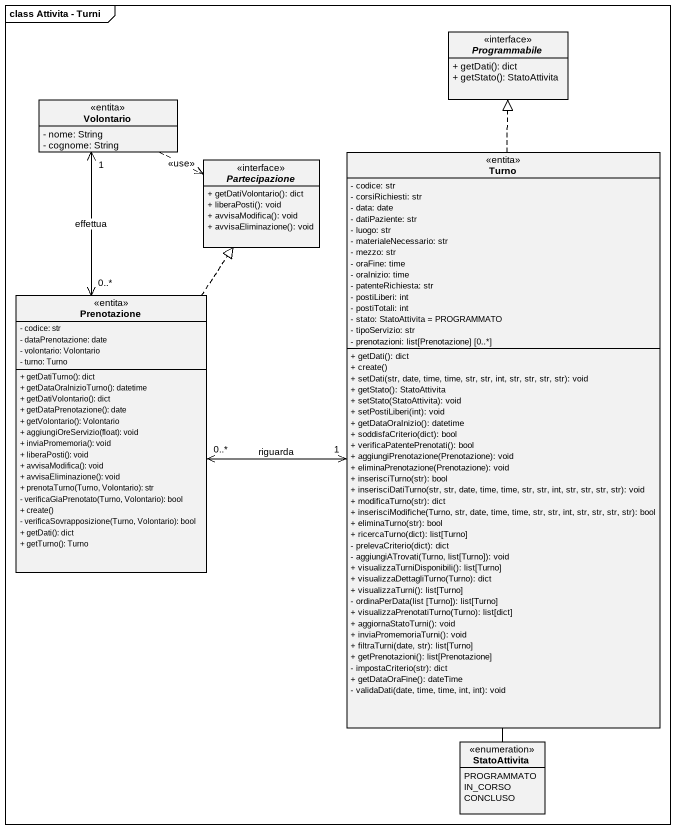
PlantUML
@startuml
mainframe class Attivita - Turni
hide circle
hide empty members
skinparam classAttributeIconSize 0
interface Programmabile {
  + getDati(): dict
  + getStato(): StatoAttivita
}
class Volontario <<entita>> {
  - nome: String
  - cognome: String
}
class Turno <<entita>> {
  - codice: str
  - corsiRichiesti: str
  - data: date
  - datiPaziente: str
  - luogo: str
  - materialeNecessario: str
  - mezzo: str
  - oraFine: time
  - oraInizio: time
  - patenteRichiesta: str
  - postiLiberi: int
  - postiTotali: int
  - stato: StatoAttivita = PROGRAMMATO
  - tipoServizio: str
  - prenotazioni: list[Prenotazione] [0..*]
  + getDati(): dict
  + create()
  + setDati(str, date, time, time, str, str, int, str, str, str, str): void
  + getStato(): StatoAttivita
  + setStato(StatoAttivita): void
  + setPostiLiberi(int): void
  + getDataOraInizio(): datetime
  + soddisfaCriterio(dict): bool
  + verificaPatentePrenotati(): bool
  + aggiungiPrenotazione(Prenotazione): void
  + eliminaPrenotazione(Prenotazione): void
  + inserisciTurno(str): bool
  + inserisciDatiTurno(str, str, date, time, time, str, str, int, str, str, str, str): void
  + modificaTurno(str): dict
  + inserisciModifiche(Turno, str, date, time, time, str, str, int, str, str, str, str): bool
  + eliminaTurno(str): bool
  + ricercaTurno(dict): list[Turno]
  - prelevaCriterio(dict): dict
  - aggiungiATrovati(Turno, list[Turno]): void
  + visualizzaTurniDisponibili(): list[Turno]
  + visualizzaDettagliTurno(Turno): dict
  + visualizzaTurni(): list[Turno]
  - ordinaPerData(list [Turno]): list[Turno]
  + visualizzaPrenotatiTurno(Turno): list[dict]
  + aggiornaStatoTurni(): void
  + inviaPromemoriaTurni(): void
  + filtraTurni(date, str): list[Turno]
  + getPrenotazioni(): list[Prenotazione]
  - impostaCriterio(str): dict
  + getDataOraFine(): dateTime
  - validaDati(date, time, time, int, int): void
}
interface Partecipazione {
  + getDatiVolontario(): dict
  + liberaPosti(): void
  + avvisaModifica(): void
  + avvisaEliminazione(): void
}
class Prenotazione <<entita>> {
  - codice: str
  - dataPrenotazione: date
  - volontario: Volontario
  - turno: Turno
  + getDatiTurno(): dict
  + getDataOraInizioTurno(): datetime
  + getDatiVolontario(): dict
  + getDataPrenotazione(): date
  + getVolontario(): Volontario
  + aggiungiOreServizio(float): void
  + inviaPromemoria(): void
  + liberaPosti(): void
  + avvisaModifica(): void
  + avvisaEliminazione(): void
  + prenotaTurno(Turno, Volontario): str
  - verificaGiaPrenotato(Turno, Volontario): bool
  + create()
  - verificaSovrapposizione(Turno, Volontario): bool
  + getDati(): dict
  + getTurno(): Turno
}
enum StatoAttivita {
  PROGRAMMATO
  IN_CORSO
  CONCLUSO
}
Volontario .right.> Partecipazione : <<use>>
Volontario "1" <--> "0..*" Prenotazione : effettua
Turno .up.|> Programmabile
Prenotazione "0..*" <-right-> "1" Turno : riguarda
Prenotazione .up.|> Partecipazione
StatoAttivita -up- Turno
@enduml
